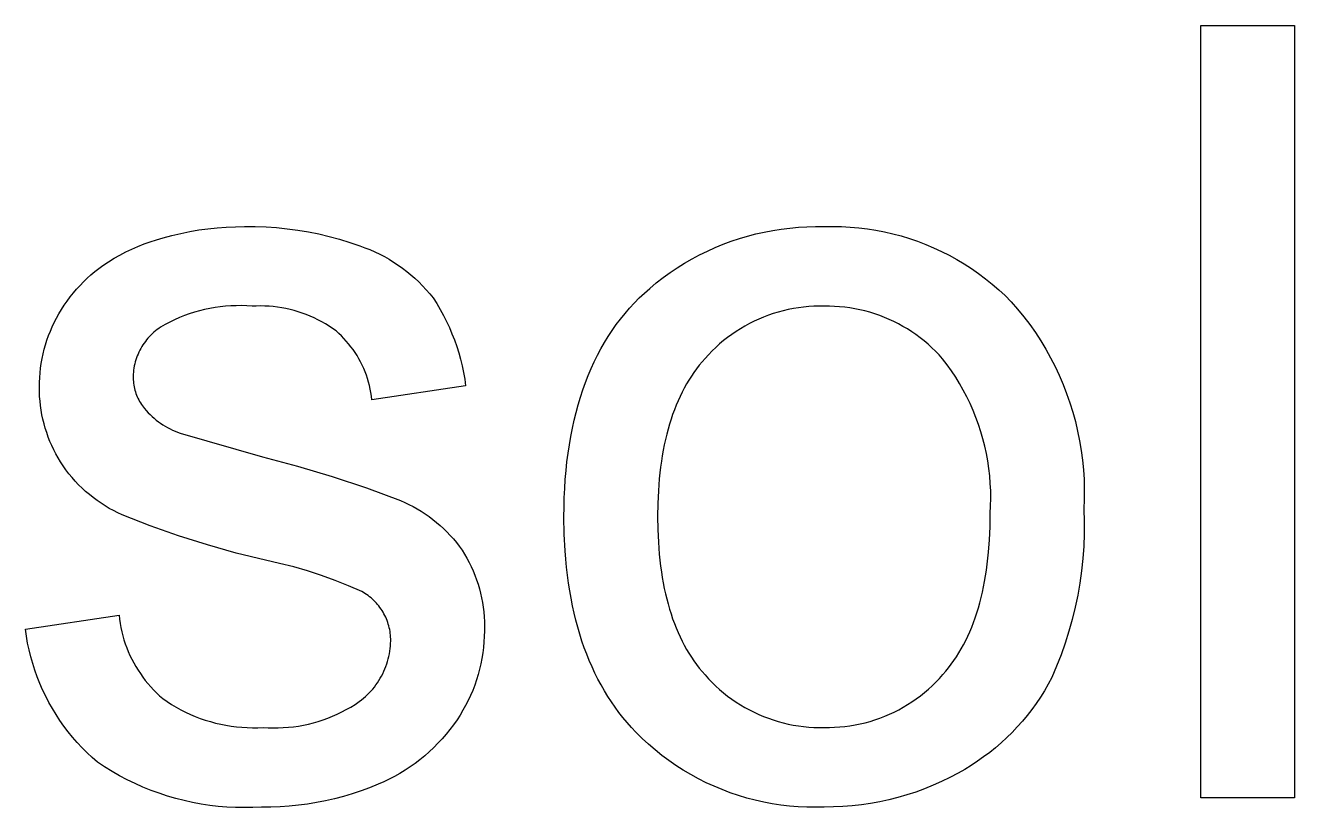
# Model space of a CAD drawing. Header units: millimetres. Extents: x 430 to 4403, y -1522 to 1254.
# Drawn here: x 3225.9 to 3273.29, y -1346.26 to -1317.03 of the extents above; entities that cross this region are included whole.
import ezdxf

# ---------------------------------------------------------------- set-up
doc = ezdxf.new("R2010")
doc.units = ezdxf.units.MM
doc.header["$MEASUREMENT"] = 0
doc.layers.add('Domyślny', color=7, linetype='Continuous', true_color=0x000000)

msp = doc.modelspace()

# ---------------------------------------------------------------- linework, layer by layer
at = {"layer": 'Domyślny'}
for p, q in [((3269.792, -1345.886), (3269.792, -1317.033)), ((3269.792, -1317.033), (3273.289, -1317.033)), ((3273.289, -1317.033), (3273.289, -1345.886)), ((3230.801, -1325.04), (3231.04, -1324.973)), ((3231.04, -1324.973), (3231.37, -1324.883)), ((3231.37, -1324.883), (3231.704, -1324.803)), ((3231.704, -1324.803), (3232.04, -1324.735)), ((3232.04, -1324.735), (3232.378, -1324.677)), ((3232.378, -1324.677), (3232.718, -1324.63)), ((3232.718, -1324.63), (3233.059, -1324.594)), ((3233.059, -1324.594), (3233.401, -1324.569)), ((3233.401, -1324.569), (3233.743, -1324.555)), ((3233.743, -1324.555), (3234.086, -1324.552)), ((3234.086, -1324.552), (3234.485, -1324.551)), ((3234.485, -1324.551), (3234.884, -1324.563)), ((3234.884, -1324.563), (3235.282, -1324.589)), ((3235.282, -1324.589), (3235.679, -1324.628)), ((3235.679, -1324.628), (3236.074, -1324.68)), ((3236.074, -1324.68), (3236.468, -1324.746)), ((3236.468, -1324.746), (3236.859, -1324.825)), ((3236.859, -1324.825), (3237.247, -1324.917)), ((3237.247, -1324.917), (3237.632, -1325.022)), ((3252.558, -1324.998), (3252.866, -1324.906)), ((3252.866, -1324.906), (3253.177, -1324.824)), ((3253.177, -1324.824), (3253.49, -1324.753)), ((3253.49, -1324.753), (3253.806, -1324.693)), ((3253.806, -1324.693), (3254.123, -1324.642)), ((3254.123, -1324.642), (3254.442, -1324.603)), ((3254.442, -1324.603), (3254.762, -1324.574)), ((3254.762, -1324.574), (3255.083, -1324.556)), ((3255.083, -1324.556), (3255.405, -1324.549)), ((3255.405, -1324.549), (3255.726, -1324.552)), ((3255.726, -1324.552), (3256.049, -1324.546)), ((3256.049, -1324.546), (3256.371, -1324.552)), ((3256.371, -1324.552), (3256.694, -1324.568)), ((3256.694, -1324.568), (3257.015, -1324.596)), ((3257.015, -1324.596), (3257.336, -1324.635)), ((3257.336, -1324.635), (3257.654, -1324.685)), ((3257.654, -1324.685), (3257.971, -1324.746)), ((3257.971, -1324.746), (3258.286, -1324.818)), ((3258.286, -1324.818), (3258.598, -1324.901)), ((3258.598, -1324.901), (3258.907, -1324.995)), ((3229.65, -1325.499), (3229.874, -1325.391)), ((3229.874, -1325.391), (3230.101, -1325.292)), ((3230.101, -1325.292), (3230.331, -1325.2)), ((3230.331, -1325.2), (3230.565, -1325.116)), ((3230.565, -1325.116), (3230.801, -1325.04)), ((3237.632, -1325.022), (3238.013, -1325.14)), ((3238.013, -1325.14), (3238.389, -1325.27)), ((3238.389, -1325.27), (3238.578, -1325.338)), ((3238.578, -1325.338), (3238.764, -1325.412)), ((3238.764, -1325.412), (3238.947, -1325.493)), ((3251.074, -1325.608), (3251.362, -1325.467)), ((3251.362, -1325.467), (3251.655, -1325.335)), ((3251.655, -1325.335), (3251.952, -1325.212)), ((3251.952, -1325.212), (3252.254, -1325.1)), ((3252.254, -1325.1), (3252.558, -1324.998)), ((3258.907, -1324.995), (3259.212, -1325.1)), ((3259.212, -1325.1), (3259.514, -1325.215)), ((3259.514, -1325.215), (3259.811, -1325.34)), ((3259.811, -1325.34), (3260.104, -1325.476)), ((3228.796, -1326.003), (3229.003, -1325.866)), ((3229.003, -1325.866), (3229.215, -1325.736)), ((3229.215, -1325.736), (3229.43, -1325.614)), ((3229.43, -1325.614), (3229.65, -1325.499)), ((3238.947, -1325.493), (3239.128, -1325.579)), ((3239.128, -1325.579), (3239.305, -1325.672)), ((3239.305, -1325.672), (3239.479, -1325.771)), ((3239.479, -1325.771), (3239.65, -1325.875)), ((3239.65, -1325.875), (3239.817, -1325.986)), ((3250.239, -1326.09), (3250.512, -1325.92)), ((3250.512, -1325.92), (3250.79, -1325.76)), ((3250.79, -1325.76), (3251.074, -1325.608)), ((3260.104, -1325.476), (3260.392, -1325.622)), ((3260.392, -1325.622), (3260.675, -1325.777)), ((3260.675, -1325.777), (3260.952, -1325.943)), ((3228.21, -1326.48), (3228.35, -1326.353)), ((3228.35, -1326.353), (3228.495, -1326.232)), ((3228.495, -1326.232), (3228.644, -1326.115)), ((3228.644, -1326.115), (3228.796, -1326.003)), ((3239.817, -1325.986), (3239.98, -1326.102)), ((3239.98, -1326.102), (3240.139, -1326.223)), ((3240.139, -1326.223), (3240.294, -1326.35)), ((3240.294, -1326.35), (3240.444, -1326.482)), ((3249.712, -1326.457), (3249.972, -1326.269)), ((3249.972, -1326.269), (3250.239, -1326.09)), ((3260.952, -1325.943), (3261.223, -1326.118)), ((3261.223, -1326.118), (3261.488, -1326.302)), ((3261.488, -1326.302), (3261.746, -1326.496)), ((3227.691, -1327.031), (3227.814, -1326.887)), ((3227.814, -1326.887), (3227.941, -1326.747)), ((3227.941, -1326.747), (3228.073, -1326.611)), ((3228.073, -1326.611), (3228.21, -1326.48)), ((3240.444, -1326.482), (3240.59, -1326.62)), ((3240.59, -1326.62), (3240.731, -1326.762)), ((3240.731, -1326.762), (3240.867, -1326.909)), ((3249.013, -1327.034), (3249.209, -1326.858)), ((3249.209, -1326.858), (3249.457, -1326.653)), ((3249.457, -1326.653), (3249.712, -1326.457)), ((3261.746, -1326.496), (3261.998, -1326.698)), ((3261.998, -1326.698), (3262.242, -1326.909)), ((3227.353, -1327.486), (3227.461, -1327.331)), ((3227.461, -1327.331), (3227.574, -1327.179)), ((3227.574, -1327.179), (3227.691, -1327.031)), ((3240.867, -1326.909), (3240.997, -1327.06)), ((3240.997, -1327.06), (3241.123, -1327.216)), ((3241.123, -1327.216), (3241.259, -1327.428)), ((3248.638, -1327.404), (3248.822, -1327.216)), ((3248.822, -1327.216), (3249.013, -1327.034)), ((3262.242, -1326.909), (3262.479, -1327.128)), ((3262.479, -1327.128), (3262.708, -1327.355)), ((3262.708, -1327.355), (3262.948, -1327.632)), ((3227.061, -1327.973), (3227.153, -1327.807)), ((3227.153, -1327.807), (3227.25, -1327.645)), ((3227.25, -1327.645), (3227.353, -1327.486)), ((3232.021, -1327.811), (3231.835, -1327.878)), ((3232.21, -1327.75), (3232.021, -1327.811)), ((3232.4, -1327.696), (3232.21, -1327.75)), ((3232.592, -1327.649), (3232.4, -1327.696)), ((3232.786, -1327.608), (3232.592, -1327.649)), ((3232.981, -1327.573), (3232.786, -1327.608)), ((3233.177, -1327.546), (3232.981, -1327.573)), ((3233.374, -1327.525), (3233.177, -1327.546)), ((3233.571, -1327.512), (3233.374, -1327.525)), ((3233.769, -1327.505), (3233.571, -1327.512)), ((3233.967, -1327.504), (3233.769, -1327.505)), ((3234.165, -1327.511), (3233.967, -1327.504)), ((3234.362, -1327.525), (3234.165, -1327.511)), ((3234.521, -1327.517), (3234.362, -1327.525)), ((3234.68, -1327.515), (3234.521, -1327.517)), ((3234.839, -1327.518), (3234.68, -1327.515)), ((3234.997, -1327.527), (3234.839, -1327.518)), ((3235.156, -1327.54), (3234.997, -1327.527)), ((3235.314, -1327.56), (3235.156, -1327.54)), ((3235.471, -1327.584), (3235.314, -1327.56)), ((3235.627, -1327.613), (3235.471, -1327.584)), ((3235.782, -1327.648), (3235.627, -1327.613)), ((3235.936, -1327.688), (3235.782, -1327.648)), ((3236.088, -1327.733), (3235.936, -1327.688)), ((3236.239, -1327.783), (3236.088, -1327.733)), ((3236.388, -1327.838), (3236.239, -1327.783)), ((3236.535, -1327.898), (3236.388, -1327.838)), ((3241.259, -1327.428), (3241.387, -1327.645)), ((3241.387, -1327.645), (3241.509, -1327.866)), ((3248.122, -1328.003), (3248.288, -1327.798)), ((3248.288, -1327.798), (3248.459, -1327.598)), ((3248.459, -1327.598), (3248.638, -1327.404)), ((3253.825, -1327.802), (3253.642, -1327.865)), ((3254.009, -1327.746), (3253.825, -1327.802)), ((3254.196, -1327.696), (3254.009, -1327.746)), ((3254.384, -1327.652), (3254.196, -1327.696)), ((3254.573, -1327.615), (3254.384, -1327.652)), ((3254.764, -1327.583), (3254.573, -1327.615)), ((3254.955, -1327.559), (3254.764, -1327.583)), ((3255.147, -1327.541), (3254.955, -1327.559)), ((3255.34, -1327.529), (3255.147, -1327.541)), ((3255.533, -1327.523), (3255.34, -1327.529)), ((3255.726, -1327.525), (3255.533, -1327.523)), ((3255.918, -1327.524), (3255.726, -1327.525)), ((3256.11, -1327.53), (3255.918, -1327.524)), ((3256.302, -1327.543), (3256.11, -1327.53)), ((3256.493, -1327.562), (3256.302, -1327.543)), ((3256.683, -1327.587), (3256.493, -1327.562)), ((3256.872, -1327.619), (3256.683, -1327.587)), ((3257.061, -1327.657), (3256.872, -1327.619)), ((3257.247, -1327.702), (3257.061, -1327.657)), ((3257.433, -1327.753), (3257.247, -1327.702)), ((3257.616, -1327.809), (3257.433, -1327.753)), ((3257.798, -1327.872), (3257.616, -1327.809)), ((3262.948, -1327.632), (3263.178, -1327.917)), ((3226.832, -1328.457), (3226.903, -1328.293)), ((3226.903, -1328.293), (3226.979, -1328.132)), ((3226.979, -1328.132), (3227.061, -1327.973)), ((3230.945, -1328.309), (3230.881, -1328.353)), ((3231.117, -1328.211), (3230.945, -1328.309)), ((3231.292, -1328.118), (3231.117, -1328.211)), ((3231.47, -1328.032), (3231.292, -1328.118)), ((3231.651, -1327.952), (3231.47, -1328.032)), ((3231.835, -1327.878), (3231.651, -1327.952)), ((3236.681, -1327.963), (3236.535, -1327.898)), ((3236.823, -1328.032), (3236.681, -1327.963)), ((3236.964, -1328.107), (3236.823, -1328.032)), ((3237.102, -1328.186), (3236.964, -1328.107)), ((3237.237, -1328.269), (3237.102, -1328.186)), ((3237.369, -1328.357), (3237.237, -1328.269)), ((3241.509, -1327.866), (3241.623, -1328.091)), ((3241.623, -1328.091), (3241.729, -1328.32)), ((3247.81, -1328.431), (3247.963, -1328.214)), ((3247.963, -1328.214), (3248.122, -1328.003)), ((3252.766, -1328.267), (3252.599, -1328.365)), ((3252.935, -1328.175), (3252.766, -1328.267)), ((3253.108, -1328.089), (3252.935, -1328.175)), ((3253.283, -1328.008), (3253.108, -1328.089)), ((3253.461, -1327.933), (3253.283, -1328.008)), ((3253.642, -1327.865), (3253.461, -1327.933)), ((3257.977, -1327.941), (3257.798, -1327.872)), ((3258.154, -1328.017), (3257.977, -1327.941)), ((3258.328, -1328.097), (3258.154, -1328.017)), ((3258.499, -1328.184), (3258.328, -1328.097)), ((3258.667, -1328.277), (3258.499, -1328.184)), ((3258.833, -1328.375), (3258.667, -1328.277)), ((3263.178, -1327.917), (3263.399, -1328.209)), ((3263.399, -1328.209), (3263.609, -1328.509)), ((3226.706, -1328.792), (3226.766, -1328.624)), ((3226.766, -1328.624), (3226.832, -1328.457)), ((3230.427, -1328.779), (3230.379, -1328.84)), ((3230.477, -1328.719), (3230.427, -1328.779)), ((3230.529, -1328.661), (3230.477, -1328.719)), ((3230.584, -1328.605), (3230.529, -1328.661)), ((3230.64, -1328.55), (3230.584, -1328.605)), ((3230.697, -1328.498), (3230.64, -1328.55)), ((3230.757, -1328.447), (3230.697, -1328.498)), ((3230.818, -1328.399), (3230.757, -1328.447)), ((3230.881, -1328.353), (3230.818, -1328.399)), ((3237.499, -1328.45), (3237.369, -1328.357)), ((3237.6, -1328.539), (3237.499, -1328.45)), ((3237.697, -1328.633), (3237.6, -1328.539)), ((3237.792, -1328.729), (3237.697, -1328.633)), ((3237.883, -1328.829), (3237.792, -1328.729)), ((3241.729, -1328.32), (3241.828, -1328.552)), ((3241.828, -1328.552), (3241.92, -1328.787)), ((3247.522, -1328.883), (3247.663, -1328.654)), ((3247.663, -1328.654), (3247.81, -1328.431)), ((3252.121, -1328.691), (3251.969, -1328.811)), ((3252.277, -1328.577), (3252.121, -1328.691)), ((3252.436, -1328.469), (3252.277, -1328.577)), ((3252.599, -1328.365), (3252.436, -1328.469)), ((3258.994, -1328.478), (3258.833, -1328.375)), ((3259.152, -1328.587), (3258.994, -1328.478)), ((3259.307, -1328.701), (3259.152, -1328.587)), ((3259.457, -1328.821), (3259.307, -1328.701)), ((3263.609, -1328.509), (3263.809, -1328.816)), ((3226.56, -1329.308), (3226.603, -1329.134)), ((3226.603, -1329.134), (3226.652, -1328.962)), ((3226.652, -1328.962), (3226.706, -1328.792)), ((3230.138, -1329.241), (3230.106, -1329.312)), ((3230.172, -1329.171), (3230.138, -1329.241)), ((3230.209, -1329.102), (3230.172, -1329.171)), ((3230.248, -1329.034), (3230.209, -1329.102)), ((3230.29, -1328.968), (3230.248, -1329.034)), ((3230.333, -1328.903), (3230.29, -1328.968)), ((3230.379, -1328.84), (3230.333, -1328.903)), ((3237.97, -1328.932), (3237.883, -1328.829)), ((3238.054, -1329.038), (3237.97, -1328.932)), ((3238.134, -1329.147), (3238.054, -1329.038)), ((3238.211, -1329.258), (3238.134, -1329.147)), ((3238.283, -1329.372), (3238.211, -1329.258)), ((3241.92, -1328.787), (3242.003, -1329.024)), ((3242.003, -1329.024), (3242.079, -1329.265)), ((3247.26, -1329.358), (3247.388, -1329.118)), ((3247.388, -1329.118), (3247.522, -1328.883)), ((3251.539, -1329.198), (3251.405, -1329.337)), ((3251.678, -1329.064), (3251.539, -1329.198)), ((3251.822, -1328.935), (3251.678, -1329.064)), ((3251.969, -1328.811), (3251.822, -1328.935)), ((3259.604, -1328.945), (3259.457, -1328.821)), ((3259.746, -1329.074), (3259.604, -1328.945)), ((3259.884, -1329.208), (3259.746, -1329.074)), ((3260.017, -1329.346), (3259.884, -1329.208)), ((3263.809, -1328.816), (3263.998, -1329.13)), ((3263.998, -1329.13), (3264.176, -1329.45)), ((3226.467, -1329.836), (3226.492, -1329.659)), ((3226.492, -1329.659), (3226.523, -1329.483)), ((3226.523, -1329.483), (3226.56, -1329.308)), ((3229.983, -1329.682), (3229.967, -1329.758)), ((3230.003, -1329.606), (3229.983, -1329.682)), ((3230.025, -1329.531), (3230.003, -1329.606)), ((3230.049, -1329.457), (3230.025, -1329.531)), ((3230.076, -1329.384), (3230.049, -1329.457)), ((3230.106, -1329.312), (3230.076, -1329.384)), ((3238.352, -1329.488), (3238.283, -1329.372)), ((3238.416, -1329.607), (3238.352, -1329.488)), ((3238.477, -1329.728), (3238.416, -1329.607)), ((3238.533, -1329.851), (3238.477, -1329.728)), ((3242.079, -1329.265), (3242.147, -1329.508)), ((3242.147, -1329.508), (3242.207, -1329.753)), ((3247.022, -1329.857), (3247.138, -1329.605)), ((3247.138, -1329.605), (3247.26, -1329.358)), ((3251.061, -1329.732), (3250.959, -1329.864)), ((3251.166, -1329.604), (3251.061, -1329.732)), ((3251.275, -1329.48), (3251.166, -1329.604)), ((3251.405, -1329.337), (3251.275, -1329.48)), ((3260.145, -1329.489), (3260.017, -1329.346)), ((3260.316, -1329.713), (3260.145, -1329.489)), ((3260.479, -1329.942), (3260.316, -1329.713)), ((3264.176, -1329.45), (3264.343, -1329.776)), ((3226.426, -1330.371), (3226.434, -1330.192)), ((3226.434, -1330.192), (3226.447, -1330.014)), ((3226.447, -1330.014), (3226.467, -1329.836)), ((3229.926, -1330.067), (3229.922, -1330.145)), ((3229.922, -1330.145), (3229.923, -1330.21)), ((3229.932, -1329.989), (3229.926, -1330.067)), ((3229.941, -1329.912), (3229.932, -1329.989)), ((3229.952, -1329.835), (3229.941, -1329.912)), ((3229.967, -1329.758), (3229.952, -1329.835)), ((3238.585, -1329.975), (3238.533, -1329.851)), ((3238.632, -1330.102), (3238.585, -1329.975)), ((3238.676, -1330.23), (3238.632, -1330.102)), ((3242.207, -1329.753), (3242.258, -1329.999)), ((3242.258, -1329.999), (3242.302, -1330.248)), ((3246.81, -1330.379), (3246.913, -1330.115)), ((3246.913, -1330.115), (3247.022, -1329.857)), ((3250.766, -1330.139), (3250.674, -1330.283)), ((3250.861, -1329.999), (3250.766, -1330.139)), ((3250.959, -1329.864), (3250.861, -1329.999)), ((3260.634, -1330.176), (3260.479, -1329.942)), ((3260.781, -1330.416), (3260.634, -1330.176)), ((3264.343, -1329.776), (3264.499, -1330.107)), ((3264.499, -1330.107), (3264.644, -1330.444)), ((3226.425, -1330.549), (3226.426, -1330.371)), ((3226.426, -1330.722), (3226.425, -1330.549)), ((3229.923, -1330.21), (3229.926, -1330.275)), ((3229.926, -1330.275), (3229.931, -1330.34)), ((3229.931, -1330.34), (3229.938, -1330.405)), ((3229.938, -1330.405), (3229.948, -1330.469)), ((3229.948, -1330.469), (3229.96, -1330.533)), ((3229.96, -1330.533), (3229.974, -1330.597)), ((3229.974, -1330.597), (3229.99, -1330.66)), ((3229.99, -1330.66), (3230.009, -1330.722)), ((3238.714, -1330.359), (3238.676, -1330.23)), ((3238.749, -1330.49), (3238.714, -1330.359)), ((3238.778, -1330.622), (3238.749, -1330.49)), ((3238.804, -1330.754), (3238.778, -1330.622)), ((3242.338, -1330.497), (3238.84, -1331.022)), ((3242.302, -1330.248), (3242.338, -1330.497)), ((3246.622, -1330.924), (3246.713, -1330.648)), ((3246.713, -1330.648), (3246.81, -1330.379)), ((3250.502, -1330.582), (3250.42, -1330.737)), ((3250.586, -1330.43), (3250.502, -1330.582)), ((3250.674, -1330.283), (3250.586, -1330.43)), ((3260.92, -1330.66), (3260.781, -1330.416)), ((3261.051, -1330.909), (3260.92, -1330.66)), ((3264.644, -1330.444), (3264.776, -1330.785)), ((3226.433, -1330.895), (3226.426, -1330.722)), ((3226.446, -1331.067), (3226.433, -1330.895)), ((3226.465, -1331.239), (3226.446, -1331.067)), ((3230.009, -1330.722), (3230.029, -1330.784)), ((3230.029, -1330.784), (3230.052, -1330.845)), ((3230.052, -1330.845), (3230.077, -1330.905)), ((3230.077, -1330.905), (3230.103, -1330.965)), ((3230.103, -1330.965), (3230.132, -1331.023)), ((3230.132, -1331.023), (3230.163, -1331.081)), ((3230.163, -1331.081), (3230.196, -1331.137)), ((3230.196, -1331.137), (3230.23, -1331.192)), ((3238.824, -1330.888), (3238.804, -1330.754)), ((3238.84, -1331.022), (3238.824, -1330.888)), ((3246.538, -1331.205), (3246.622, -1330.924)), ((3250.268, -1331.059), (3250.198, -1331.226)), ((3250.343, -1330.896), (3250.268, -1331.059)), ((3250.42, -1330.737), (3250.343, -1330.896)), ((3261.173, -1331.162), (3261.051, -1330.909)), ((3264.776, -1330.785), (3264.897, -1331.131)), ((3264.897, -1331.131), (3265.006, -1331.48)), ((3226.489, -1331.411), (3226.465, -1331.239)), ((3226.519, -1331.581), (3226.489, -1331.411)), ((3226.554, -1331.75), (3226.519, -1331.581)), ((3230.23, -1331.192), (3230.267, -1331.246)), ((3230.267, -1331.246), (3230.305, -1331.299)), ((3230.305, -1331.299), (3230.346, -1331.35)), ((3230.346, -1331.35), (3230.413, -1331.427)), ((3230.413, -1331.427), (3230.483, -1331.502)), ((3230.483, -1331.502), (3230.555, -1331.574)), ((3230.555, -1331.574), (3230.63, -1331.644)), ((3246.388, -1331.785), (3246.46, -1331.492)), ((3246.46, -1331.492), (3246.538, -1331.205)), ((3250.067, -1331.572), (3250.006, -1331.75)), ((3250.13, -1331.397), (3250.067, -1331.572)), ((3250.198, -1331.226), (3250.13, -1331.397)), ((3261.287, -1331.42), (3261.173, -1331.162)), ((3261.392, -1331.68), (3261.287, -1331.42)), ((3265.006, -1331.48), (3265.104, -1331.833)), ((3226.596, -1331.918), (3226.554, -1331.75)), ((3226.643, -1332.085), (3226.596, -1331.918)), ((3226.695, -1332.249), (3226.643, -1332.085)), ((3230.63, -1331.644), (3230.707, -1331.712)), ((3230.707, -1331.712), (3230.786, -1331.777)), ((3230.786, -1331.777), (3230.867, -1331.839)), ((3230.867, -1331.839), (3230.951, -1331.898)), ((3230.951, -1331.898), (3231.036, -1331.955)), ((3231.036, -1331.955), (3231.123, -1332.009)), ((3231.123, -1332.009), (3231.212, -1332.059)), ((3231.212, -1332.059), (3231.303, -1332.107)), ((3246.263, -1332.389), (3246.322, -1332.084)), ((3246.322, -1332.084), (3246.388, -1331.785)), ((3249.949, -1331.933), (3249.896, -1332.119)), ((3250.006, -1331.75), (3249.949, -1331.933)), ((3261.488, -1331.945), (3261.392, -1331.68)), ((3261.575, -1332.212), (3261.488, -1331.945)), ((3265.104, -1331.833), (3265.188, -1332.19)), ((3226.753, -1332.412), (3226.695, -1332.249)), ((3226.816, -1332.573), (3226.753, -1332.412)), ((3226.884, -1332.732), (3226.816, -1332.573)), ((3231.303, -1332.107), (3231.395, -1332.152)), ((3231.395, -1332.152), (3231.488, -1332.194)), ((3231.488, -1332.194), (3231.583, -1332.232)), ((3231.583, -1332.232), (3231.679, -1332.268)), ((3231.679, -1332.268), (3234.75, -1333.148)), ((3246.21, -1332.699), (3246.263, -1332.389)), ((3249.799, -1332.504), (3249.756, -1332.702)), ((3249.846, -1332.31), (3249.799, -1332.504)), ((3249.896, -1332.119), (3249.846, -1332.31)), ((3261.654, -1332.482), (3261.575, -1332.212)), ((3261.723, -1332.755), (3261.654, -1332.482)), ((3265.188, -1332.19), (3265.261, -1332.549)), ((3265.261, -1332.549), (3265.321, -1332.91)), ((3226.958, -1332.888), (3226.884, -1332.732)), ((3227.037, -1333.042), (3226.958, -1332.888)), ((3227.121, -1333.193), (3227.037, -1333.042)), ((3246.122, -1333.338), (3246.163, -1333.016)), ((3246.163, -1333.016), (3246.21, -1332.699)), ((3249.716, -1332.904), (3249.68, -1333.11)), ((3249.756, -1332.702), (3249.716, -1332.904)), ((3261.782, -1333.03), (3261.723, -1332.755)), ((3261.833, -1333.306), (3261.782, -1333.03)), ((3265.321, -1332.91), (3265.369, -1333.273)), ((3227.21, -1333.342), (3227.121, -1333.193)), ((3227.311, -1333.493), (3227.21, -1333.342)), ((3227.416, -1333.641), (3227.311, -1333.493)), ((3234.75, -1333.148), (3236.057, -1333.496)), ((3236.057, -1333.496), (3237.352, -1333.885)), ((3246.088, -1333.666), (3246.122, -1333.338)), ((3249.647, -1333.32), (3249.618, -1333.533)), ((3249.68, -1333.11), (3249.647, -1333.32)), ((3261.874, -1333.584), (3261.833, -1333.306)), ((3265.369, -1333.273), (3265.404, -1333.637)), ((3227.527, -1333.785), (3227.416, -1333.641)), ((3227.642, -1333.925), (3227.527, -1333.785)), ((3227.762, -1334.061), (3227.642, -1333.925)), ((3237.352, -1333.885), (3238.634, -1334.315)), ((3246.06, -1334), (3246.088, -1333.666)), ((3249.569, -1333.972), (3249.535, -1334.427)), ((3249.592, -1333.751), (3249.569, -1333.972)), ((3249.618, -1333.533), (3249.592, -1333.751)), ((3261.906, -1333.864), (3261.874, -1333.584)), ((3261.928, -1334.144), (3261.906, -1333.864)), ((3265.404, -1333.637), (3265.427, -1334.003)), ((3227.887, -1334.192), (3227.762, -1334.061)), ((3228.016, -1334.32), (3227.887, -1334.192)), ((3228.15, -1334.442), (3228.016, -1334.32)), ((3228.288, -1334.561), (3228.15, -1334.442)), ((3238.634, -1334.315), (3239.902, -1334.784)), ((3246.022, -1334.685), (3246.038, -1334.339)), ((3246.038, -1334.339), (3246.06, -1334)), ((3249.535, -1334.427), (3249.514, -1334.897)), ((3261.941, -1334.425), (3261.928, -1334.144)), ((3261.944, -1334.706), (3261.941, -1334.425)), ((3265.427, -1334.003), (3265.437, -1334.369)), ((3265.437, -1334.369), (3265.435, -1334.735)), ((3228.43, -1334.674), (3228.288, -1334.561)), ((3228.575, -1334.782), (3228.43, -1334.674)), ((3228.724, -1334.885), (3228.575, -1334.782)), ((3228.877, -1334.983), (3228.724, -1334.885)), ((3239.902, -1334.784), (3240.063, -1334.854)), ((3240.063, -1334.854), (3240.222, -1334.93)), ((3240.222, -1334.93), (3240.379, -1335.011)), ((3246.013, -1335.036), (3246.022, -1334.685)), ((3249.514, -1334.897), (3249.507, -1335.383)), ((3261.938, -1334.987), (3261.944, -1334.706)), ((3265.435, -1334.735), (3265.42, -1335.101)), ((3229.033, -1335.076), (3228.877, -1334.983)), ((3229.192, -1335.163), (3229.033, -1335.076)), ((3229.354, -1335.245), (3229.192, -1335.163)), ((3229.519, -1335.321), (3229.354, -1335.245)), ((3230.565, -1335.73), (3229.519, -1335.321)), ((3240.379, -1335.011), (3240.532, -1335.097)), ((3240.532, -1335.097), (3240.683, -1335.188)), ((3240.683, -1335.188), (3240.831, -1335.284)), ((3240.831, -1335.284), (3240.975, -1335.385)), ((3240.975, -1335.385), (3241.116, -1335.49)), ((3246.01, -1335.394), (3246.013, -1335.036)), ((3246.02, -1336.041), (3246.01, -1335.394)), ((3249.507, -1335.383), (3249.514, -1335.869)), ((3261.916, -1335.766), (3261.923, -1335.268)), ((3261.923, -1335.268), (3261.938, -1334.987)), ((3265.42, -1335.101), (3265.434, -1335.563)), ((3231.623, -1336.104), (3230.565, -1335.73)), ((3241.116, -1335.49), (3241.253, -1335.601)), ((3241.253, -1335.601), (3241.386, -1335.716)), ((3241.386, -1335.716), (3241.516, -1335.835)), ((3241.516, -1335.835), (3241.641, -1335.959)), ((3249.514, -1335.869), (3249.535, -1336.339)), ((3261.895, -1336.247), (3261.916, -1335.766)), ((3265.434, -1335.563), (3265.433, -1336.026)), ((3232.694, -1336.444), (3231.623, -1336.104)), ((3241.641, -1335.959), (3241.762, -1336.086)), ((3241.762, -1336.086), (3241.879, -1336.218)), ((3241.879, -1336.218), (3241.992, -1336.354)), ((3241.992, -1336.354), (3242.099, -1336.493)), ((3246.052, -1336.669), (3246.02, -1336.041)), ((3249.535, -1336.339), (3249.569, -1336.794)), ((3261.861, -1336.713), (3261.895, -1336.247)), ((3265.433, -1336.026), (3265.416, -1336.488)), ((3233.775, -1336.748), (3232.694, -1336.444)), ((3234.865, -1337.017), (3233.775, -1336.748)), ((3242.099, -1336.493), (3242.202, -1336.635)), ((3242.202, -1336.635), (3242.296, -1336.785)), ((3242.296, -1336.785), (3242.384, -1336.938)), ((3246.075, -1336.976), (3246.052, -1336.669)), ((3249.569, -1336.794), (3249.618, -1337.234)), ((3261.812, -1337.162), (3261.861, -1336.713)), ((3265.416, -1336.488), (3265.383, -1336.949)), ((3235.393, -1337.132), (3234.865, -1337.017)), ((3235.918, -1337.264), (3235.393, -1337.132)), ((3236.438, -1337.415), (3235.918, -1337.264)), ((3242.384, -1336.938), (3242.468, -1337.094)), ((3242.468, -1337.094), (3242.546, -1337.253)), ((3242.546, -1337.253), (3242.618, -1337.414)), ((3246.104, -1337.277), (3246.075, -1336.976)), ((3246.138, -1337.575), (3246.104, -1337.277)), ((3249.618, -1337.234), (3249.647, -1337.448)), ((3261.783, -1337.38), (3261.812, -1337.162)), ((3265.383, -1336.949), (3265.335, -1337.408)), ((3236.952, -1337.582), (3236.438, -1337.415)), ((3237.461, -1337.767), (3236.952, -1337.582)), ((3237.963, -1337.968), (3237.461, -1337.767)), ((3242.618, -1337.414), (3242.685, -1337.577)), ((3242.685, -1337.577), (3242.746, -1337.743)), ((3242.746, -1337.743), (3242.802, -1337.911)), ((3246.177, -1337.867), (3246.138, -1337.575)), ((3249.647, -1337.448), (3249.68, -1337.658)), ((3249.68, -1337.658), (3249.716, -1337.864)), ((3261.714, -1337.805), (3261.75, -1337.595)), ((3261.75, -1337.595), (3261.783, -1337.38)), ((3265.335, -1337.408), (3265.272, -1337.866)), ((3238.458, -1338.186), (3237.963, -1337.968)), ((3238.519, -1338.22), (3238.458, -1338.186)), ((3238.579, -1338.257), (3238.519, -1338.22)), ((3238.637, -1338.295), (3238.579, -1338.257)), ((3242.802, -1337.911), (3242.852, -1338.08)), ((3242.852, -1338.08), (3242.896, -1338.251)), ((3242.896, -1338.251), (3242.935, -1338.424)), ((3246.222, -1338.155), (3246.177, -1337.867)), ((3246.272, -1338.437), (3246.222, -1338.155)), ((3249.716, -1337.864), (3249.756, -1338.067)), ((3249.756, -1338.067), (3249.799, -1338.265)), ((3261.584, -1338.412), (3261.631, -1338.214)), ((3261.631, -1338.214), (3261.674, -1338.011)), ((3261.674, -1338.011), (3261.714, -1337.805)), ((3265.272, -1337.866), (3265.193, -1338.322)), ((3238.694, -1338.336), (3238.637, -1338.295)), ((3238.75, -1338.378), (3238.694, -1338.336)), ((3238.805, -1338.422), (3238.75, -1338.378)), ((3238.857, -1338.468), (3238.805, -1338.422)), ((3238.909, -1338.516), (3238.857, -1338.468)), ((3238.958, -1338.566), (3238.909, -1338.516)), ((3239.006, -1338.617), (3238.958, -1338.566)), ((3239.052, -1338.67), (3239.006, -1338.617)), ((3239.096, -1338.724), (3239.052, -1338.67)), ((3239.139, -1338.78), (3239.096, -1338.724)), ((3242.935, -1338.424), (3242.967, -1338.597)), ((3242.967, -1338.597), (3242.994, -1338.772)), ((3246.327, -1338.715), (3246.272, -1338.437)), ((3246.387, -1338.988), (3246.327, -1338.715)), ((3249.799, -1338.265), (3249.846, -1338.46)), ((3249.846, -1338.46), (3249.896, -1338.65)), ((3249.896, -1338.65), (3249.949, -1338.837)), ((3261.481, -1338.796), (3261.534, -1338.606)), ((3261.534, -1338.606), (3261.584, -1338.412)), ((3265.193, -1338.322), (3265.099, -1338.774)), ((3225.9, -1339.59), (3229.397, -1339.066)), ((3229.397, -1339.066), (3229.415, -1339.222)), ((3239.179, -1338.837), (3239.139, -1338.78)), ((3239.218, -1338.895), (3239.179, -1338.837)), ((3239.255, -1338.955), (3239.218, -1338.895)), ((3239.289, -1339.016), (3239.255, -1338.955)), ((3239.321, -1339.078), (3239.289, -1339.016)), ((3239.352, -1339.141), (3239.321, -1339.078)), ((3239.38, -1339.205), (3239.352, -1339.141)), ((3239.406, -1339.27), (3239.38, -1339.205)), ((3242.994, -1338.772), (3243.014, -1338.947)), ((3243.014, -1338.947), (3243.029, -1339.124)), ((3243.029, -1339.124), (3243.038, -1339.3)), ((3246.452, -1339.257), (3246.387, -1338.988)), ((3249.949, -1338.837), (3250.006, -1339.02)), ((3250.006, -1339.02), (3250.067, -1339.199)), ((3250.067, -1339.199), (3250.13, -1339.374)), ((3261.3, -1339.343), (3261.363, -1339.165)), ((3261.363, -1339.165), (3261.424, -1338.982)), ((3261.424, -1338.982), (3261.481, -1338.796)), ((3265.099, -1338.774), (3264.989, -1339.224)), ((3225.937, -1339.851), (3225.9, -1339.59)), ((3229.415, -1339.222), (3229.438, -1339.377)), ((3229.438, -1339.377), (3229.467, -1339.531)), ((3229.467, -1339.531), (3229.5, -1339.684)), ((3229.5, -1339.684), (3229.538, -1339.836)), ((3239.429, -1339.336), (3239.406, -1339.27)), ((3239.451, -1339.403), (3239.429, -1339.336)), ((3239.47, -1339.47), (3239.451, -1339.403)), ((3239.487, -1339.538), (3239.47, -1339.47)), ((3239.502, -1339.607), (3239.487, -1339.538)), ((3239.514, -1339.676), (3239.502, -1339.607)), ((3239.524, -1339.745), (3239.514, -1339.676)), ((3243.037, -1339.653), (3243.033, -1339.861)), ((3243.04, -1339.477), (3243.037, -1339.653)), ((3243.038, -1339.3), (3243.04, -1339.477)), ((3246.523, -1339.52), (3246.452, -1339.257)), ((3246.599, -1339.779), (3246.523, -1339.52)), ((3250.13, -1339.374), (3250.198, -1339.545)), ((3250.198, -1339.545), (3250.268, -1339.713)), ((3261.161, -1339.686), (3261.232, -1339.517)), ((3261.232, -1339.517), (3261.3, -1339.343)), ((3264.865, -1339.669), (3264.726, -1340.11)), ((3264.989, -1339.224), (3264.865, -1339.669)), ((3225.983, -1340.109), (3225.937, -1339.851)), ((3226.038, -1340.366), (3225.983, -1340.109)), ((3229.538, -1339.836), (3229.582, -1339.986)), ((3229.582, -1339.986), (3229.63, -1340.135)), ((3229.63, -1340.135), (3229.684, -1340.283)), ((3239.531, -1339.815), (3239.524, -1339.745)), ((3239.53, -1340.221), (3239.537, -1340.123)), ((3239.537, -1339.885), (3239.531, -1339.815)), ((3239.539, -1339.955), (3239.537, -1339.885)), ((3239.537, -1340.123), (3239.54, -1340.025)), ((3239.54, -1340.025), (3239.539, -1339.955)), ((3243.022, -1340.068), (3243.003, -1340.274)), ((3243.033, -1339.861), (3243.022, -1340.068)), ((3246.68, -1340.033), (3246.599, -1339.779)), ((3246.767, -1340.282), (3246.68, -1340.033)), ((3250.268, -1339.713), (3250.343, -1339.876)), ((3250.343, -1339.876), (3250.42, -1340.036)), ((3250.42, -1340.036), (3250.502, -1340.192)), ((3260.928, -1340.172), (3261.009, -1340.014)), ((3261.009, -1340.014), (3261.087, -1339.852)), ((3261.087, -1339.852), (3261.161, -1339.686)), ((3264.726, -1340.11), (3264.572, -1340.546)), ((3226.101, -1340.621), (3226.038, -1340.366)), ((3226.173, -1340.874), (3226.101, -1340.621)), ((3229.684, -1340.283), (3229.742, -1340.428)), ((3229.742, -1340.428), (3229.806, -1340.571)), ((3229.806, -1340.571), (3229.874, -1340.713)), ((3239.447, -1340.703), (3239.47, -1340.608)), ((3239.47, -1340.608), (3239.49, -1340.512)), ((3239.49, -1340.512), (3239.507, -1340.415)), ((3239.507, -1340.415), (3239.52, -1340.318)), ((3239.52, -1340.318), (3239.53, -1340.221)), ((3242.978, -1340.48), (3242.945, -1340.684)), ((3243.003, -1340.274), (3242.978, -1340.48)), ((3246.858, -1340.526), (3246.767, -1340.282)), ((3246.955, -1340.766), (3246.858, -1340.526)), ((3250.502, -1340.192), (3250.586, -1340.344)), ((3250.586, -1340.344), (3250.674, -1340.492)), ((3250.674, -1340.492), (3250.766, -1340.636)), ((3260.569, -1340.763), (3260.664, -1340.621)), ((3260.664, -1340.621), (3260.756, -1340.475)), ((3260.756, -1340.475), (3260.844, -1340.326)), ((3260.844, -1340.326), (3260.928, -1340.172)), ((3264.572, -1340.546), (3264.403, -1340.976)), ((3226.254, -1341.124), (3226.173, -1340.874)), ((3229.874, -1340.713), (3229.946, -1340.851)), ((3229.946, -1340.851), (3230.024, -1340.988)), ((3230.024, -1340.988), (3230.105, -1341.121)), ((3239.284, -1341.165), (3239.323, -1341.075)), ((3239.323, -1341.075), (3239.359, -1340.984)), ((3239.359, -1340.984), (3239.391, -1340.891)), ((3239.391, -1340.891), (3239.421, -1340.798)), ((3239.421, -1340.798), (3239.447, -1340.703)), ((3242.858, -1341.09), (3242.804, -1341.29)), ((3242.905, -1340.888), (3242.858, -1341.09)), ((3242.945, -1340.684), (3242.905, -1340.888)), ((3247.057, -1341), (3246.955, -1340.766)), ((3247.165, -1341.23), (3247.057, -1341)), ((3250.766, -1340.636), (3250.861, -1340.776)), ((3250.861, -1340.776), (3250.959, -1340.912)), ((3250.959, -1340.912), (3251.061, -1341.045)), ((3251.061, -1341.045), (3251.166, -1341.173)), ((3260.264, -1341.163), (3260.369, -1341.034)), ((3260.369, -1341.034), (3260.471, -1340.9)), ((3260.471, -1340.9), (3260.569, -1340.763)), ((3264.403, -1340.976), (3264.221, -1341.401)), ((3226.342, -1341.372), (3226.254, -1341.124)), ((3226.44, -1341.616), (3226.342, -1341.372)), ((3230.105, -1341.121), (3230.192, -1341.252)), ((3230.192, -1341.252), (3230.282, -1341.38)), ((3230.282, -1341.38), (3230.377, -1341.505)), ((3230.377, -1341.505), (3230.476, -1341.626)), ((3239.045, -1341.592), (3239.098, -1341.51)), ((3239.098, -1341.51), (3239.149, -1341.426)), ((3239.149, -1341.426), (3239.197, -1341.341)), ((3239.197, -1341.341), (3239.242, -1341.254)), ((3239.242, -1341.254), (3239.284, -1341.165)), ((3242.743, -1341.488), (3242.675, -1341.684)), ((3242.804, -1341.29), (3242.743, -1341.488)), ((3247.277, -1341.455), (3247.165, -1341.23)), ((3247.395, -1341.675), (3247.277, -1341.455)), ((3251.166, -1341.173), (3251.275, -1341.298)), ((3251.275, -1341.298), (3251.404, -1341.442)), ((3251.404, -1341.442), (3251.539, -1341.581)), ((3251.539, -1341.581), (3251.677, -1341.715)), ((3259.756, -1341.706), (3259.894, -1341.572)), ((3259.894, -1341.572), (3260.027, -1341.432)), ((3260.027, -1341.432), (3260.155, -1341.289)), ((3260.155, -1341.289), (3260.264, -1341.163)), ((3264.221, -1341.401), (3264.087, -1341.648)), ((3226.545, -1341.857), (3226.44, -1341.616)), ((3226.658, -1342.094), (3226.545, -1341.857)), ((3230.476, -1341.626), (3230.579, -1341.745)), ((3230.579, -1341.745), (3230.686, -1341.859)), ((3230.686, -1341.859), (3230.797, -1341.97)), ((3230.797, -1341.97), (3230.911, -1342.077)), ((3238.595, -1342.109), (3238.667, -1342.042)), ((3238.667, -1342.042), (3238.736, -1341.973)), ((3238.736, -1341.973), (3238.803, -1341.901)), ((3238.803, -1341.901), (3238.867, -1341.827)), ((3238.867, -1341.827), (3238.929, -1341.751)), ((3238.929, -1341.751), (3238.988, -1341.673)), ((3238.988, -1341.673), (3239.045, -1341.592)), ((3242.601, -1341.877), (3242.519, -1342.068)), ((3242.675, -1341.684), (3242.601, -1341.877)), ((3247.518, -1341.891), (3247.395, -1341.675)), ((3247.647, -1342.102), (3247.518, -1341.891)), ((3251.677, -1341.715), (3251.821, -1341.845)), ((3251.821, -1341.845), (3251.968, -1341.97)), ((3251.968, -1341.97), (3252.12, -1342.089)), ((3259.317, -1342.081), (3259.467, -1341.961)), ((3259.467, -1341.961), (3259.614, -1341.836)), ((3259.614, -1341.836), (3259.756, -1341.706)), ((3263.946, -1341.892), (3263.797, -1342.13)), ((3264.087, -1341.648), (3263.946, -1341.892)), ((3226.779, -1342.327), (3226.658, -1342.094)), ((3226.908, -1342.556), (3226.779, -1342.327)), ((3230.911, -1342.077), (3231.029, -1342.181)), ((3231.029, -1342.181), (3231.192, -1342.294)), ((3231.192, -1342.294), (3231.359, -1342.401)), ((3231.359, -1342.401), (3231.53, -1342.503)), ((3231.53, -1342.503), (3231.703, -1342.599)), ((3237.883, -1342.594), (3238.048, -1342.5)), ((3238.048, -1342.5), (3238.209, -1342.4)), ((3238.209, -1342.4), (3238.368, -1342.295)), ((3238.368, -1342.295), (3238.446, -1342.236)), ((3238.446, -1342.236), (3238.522, -1342.174)), ((3238.522, -1342.174), (3238.595, -1342.109)), ((3242.337, -1342.44), (3242.237, -1342.622)), ((3242.432, -1342.256), (3242.337, -1342.44)), ((3242.519, -1342.068), (3242.432, -1342.256)), ((3247.78, -1342.307), (3247.647, -1342.102)), ((3247.919, -1342.508), (3247.78, -1342.307)), ((3248.063, -1342.705), (3247.919, -1342.508)), ((3252.12, -1342.089), (3252.275, -1342.204)), ((3252.275, -1342.204), (3252.435, -1342.313)), ((3252.435, -1342.313), (3252.598, -1342.417)), ((3252.598, -1342.417), (3252.764, -1342.515)), ((3252.764, -1342.515), (3252.934, -1342.608)), ((3258.507, -1342.602), (3258.676, -1342.509)), ((3258.676, -1342.509), (3258.841, -1342.41)), ((3258.841, -1342.41), (3259.003, -1342.306)), ((3259.003, -1342.306), (3259.162, -1342.196)), ((3259.162, -1342.196), (3259.317, -1342.081)), ((3263.639, -1342.364), (3263.475, -1342.592)), ((3263.797, -1342.13), (3263.639, -1342.364)), ((3227.045, -1342.78), (3226.908, -1342.556)), ((3227.189, -1343), (3227.045, -1342.78)), ((3227.34, -1343.215), (3227.189, -1343)), ((3231.703, -1342.599), (3231.881, -1342.689)), ((3231.881, -1342.689), (3232.061, -1342.773)), ((3232.061, -1342.773), (3232.244, -1342.85)), ((3232.244, -1342.85), (3232.429, -1342.922)), ((3232.429, -1342.922), (3232.617, -1342.987)), ((3232.617, -1342.987), (3232.807, -1343.045)), ((3236.835, -1343.036), (3237.016, -1342.977)), ((3237.016, -1342.977), (3237.194, -1342.912)), ((3237.194, -1342.912), (3237.37, -1342.842)), ((3237.37, -1342.842), (3237.544, -1342.765)), ((3237.544, -1342.765), (3237.715, -1342.682)), ((3237.715, -1342.682), (3237.883, -1342.594)), ((3242.017, -1342.973), (3241.887, -1343.159)), ((3242.13, -1342.799), (3242.017, -1342.973)), ((3242.237, -1342.622), (3242.13, -1342.799)), ((3248.212, -1342.896), (3248.063, -1342.705)), ((3248.367, -1343.083), (3248.212, -1342.896)), ((3252.934, -1342.608), (3253.106, -1342.695)), ((3253.106, -1342.695), (3253.282, -1342.776)), ((3253.282, -1342.776), (3253.46, -1342.851)), ((3253.46, -1342.851), (3253.64, -1342.92)), ((3253.64, -1342.92), (3253.823, -1342.983)), ((3253.823, -1342.983), (3254.008, -1343.04)), ((3257.438, -1343.036), (3257.622, -1342.979)), ((3257.622, -1342.979), (3257.804, -1342.915)), ((3257.804, -1342.915), (3257.984, -1342.846)), ((3257.984, -1342.846), (3258.161, -1342.77)), ((3258.161, -1342.77), (3258.336, -1342.689)), ((3258.336, -1342.689), (3258.507, -1342.602)), ((3263.302, -1342.814), (3263.123, -1343.031)), ((3263.475, -1342.592), (3263.302, -1342.814)), ((3227.499, -1343.424), (3227.34, -1343.215)), ((3227.665, -1343.629), (3227.499, -1343.424)), ((3232.807, -1343.045), (3232.999, -1343.097)), ((3232.999, -1343.097), (3233.192, -1343.142)), ((3233.192, -1343.142), (3233.387, -1343.181)), ((3233.387, -1343.181), (3233.583, -1343.213)), ((3233.583, -1343.213), (3233.78, -1343.238)), ((3233.78, -1343.238), (3233.978, -1343.257)), ((3233.978, -1343.257), (3234.176, -1343.268)), ((3234.176, -1343.268), (3234.375, -1343.273)), ((3234.375, -1343.273), (3234.573, -1343.271)), ((3234.573, -1343.271), (3234.772, -1343.263)), ((3234.772, -1343.263), (3234.961, -1343.274)), ((3234.961, -1343.274), (3235.151, -1343.279)), ((3235.151, -1343.279), (3235.341, -1343.278)), ((3235.341, -1343.278), (3235.531, -1343.27)), ((3235.531, -1343.27), (3235.72, -1343.256)), ((3235.72, -1343.256), (3235.908, -1343.235)), ((3235.908, -1343.235), (3236.096, -1343.208)), ((3236.096, -1343.208), (3236.283, -1343.174)), ((3236.283, -1343.174), (3236.469, -1343.134)), ((3236.469, -1343.134), (3236.653, -1343.088)), ((3236.653, -1343.088), (3236.835, -1343.036)), ((3241.75, -1343.341), (3241.608, -1343.517)), ((3241.887, -1343.159), (3241.75, -1343.341)), ((3248.527, -1343.265), (3248.367, -1343.083)), ((3248.692, -1343.442), (3248.527, -1343.265)), ((3248.923, -1343.67), (3248.692, -1343.442)), ((3254.008, -1343.04), (3254.194, -1343.09)), ((3254.194, -1343.09), (3254.382, -1343.134)), ((3254.382, -1343.134), (3254.572, -1343.172)), ((3254.572, -1343.172), (3254.763, -1343.203)), ((3254.763, -1343.203), (3254.954, -1343.228)), ((3254.954, -1343.228), (3255.147, -1343.246)), ((3255.147, -1343.246), (3255.339, -1343.258)), ((3255.339, -1343.258), (3255.533, -1343.264)), ((3255.533, -1343.264), (3255.726, -1343.263)), ((3255.726, -1343.263), (3255.919, -1343.263)), ((3255.919, -1343.263), (3256.111, -1343.257)), ((3256.111, -1343.257), (3256.303, -1343.245)), ((3256.303, -1343.245), (3256.495, -1343.226)), ((3256.495, -1343.226), (3256.686, -1343.201)), ((3256.686, -1343.201), (3256.876, -1343.169)), ((3256.876, -1343.169), (3257.065, -1343.131)), ((3257.065, -1343.131), (3257.252, -1343.086)), ((3257.252, -1343.086), (3257.438, -1343.036)), ((3262.743, -1343.446), (3262.542, -1343.643)), ((3262.936, -1343.241), (3262.743, -1343.446)), ((3263.123, -1343.031), (3262.936, -1343.241)), ((3227.837, -1343.827), (3227.665, -1343.629)), ((3228.016, -1344.019), (3227.837, -1343.827)), ((3241.305, -1343.855), (3241.145, -1344.017)), ((3241.459, -1343.689), (3241.305, -1343.855)), ((3241.608, -1343.517), (3241.459, -1343.689)), ((3249.161, -1343.89), (3248.923, -1343.67)), ((3249.408, -1344.102), (3249.161, -1343.89)), ((3262.336, -1343.835), (3262.123, -1344.019)), ((3262.542, -1343.643), (3262.336, -1343.835)), ((3228.201, -1344.206), (3228.016, -1344.019)), ((3228.393, -1344.386), (3228.201, -1344.206)), ((3228.59, -1344.559), (3228.393, -1344.386)), ((3240.809, -1344.322), (3240.633, -1344.466)), ((3240.98, -1344.172), (3240.809, -1344.322)), ((3241.145, -1344.017), (3240.98, -1344.172)), ((3249.661, -1344.304), (3249.408, -1344.102)), ((3249.922, -1344.498), (3249.661, -1344.304)), ((3261.679, -1344.365), (3261.449, -1344.527)), ((3261.904, -1344.195), (3261.679, -1344.365)), ((3262.123, -1344.019), (3261.904, -1344.195)), ((3228.86, -1344.738), (3228.59, -1344.559)), ((3229.136, -1344.907), (3228.86, -1344.738)), ((3240.078, -1344.86), (3239.884, -1344.978)), ((3240.268, -1344.735), (3240.078, -1344.86)), ((3240.453, -1344.603), (3240.268, -1344.735)), ((3240.633, -1344.466), (3240.453, -1344.603)), ((3250.189, -1344.683), (3249.922, -1344.498)), ((3250.462, -1344.858), (3250.189, -1344.683)), ((3250.742, -1345.024), (3250.462, -1344.858)), ((3260.974, -1344.828), (3260.729, -1344.966)), ((3261.214, -1344.681), (3260.974, -1344.828)), ((3261.449, -1344.527), (3261.214, -1344.681)), ((3229.417, -1345.068), (3229.136, -1344.907)), ((3229.704, -1345.219), (3229.417, -1345.068)), ((3229.995, -1345.36), (3229.704, -1345.219)), ((3230.291, -1345.491), (3229.995, -1345.36)), ((3239.281, -1345.292), (3239.073, -1345.383)), ((3239.485, -1345.194), (3239.281, -1345.292)), ((3239.687, -1345.09), (3239.485, -1345.194)), ((3239.884, -1344.978), (3239.687, -1345.09)), ((3251.027, -1345.18), (3250.742, -1345.024)), ((3251.317, -1345.325), (3251.027, -1345.18)), ((3251.612, -1345.461), (3251.317, -1345.325)), ((3260.109, -1345.282), (3259.791, -1345.424)), ((3260.421, -1345.129), (3260.109, -1345.282)), ((3260.729, -1344.966), (3260.421, -1345.129)), ((3230.591, -1345.612), (3230.291, -1345.491)), ((3230.895, -1345.723), (3230.591, -1345.612)), ((3231.203, -1345.824), (3230.895, -1345.723)), ((3231.513, -1345.915), (3231.203, -1345.824)), ((3237.777, -1345.84), (3237.445, -1345.927)), ((3238.106, -1345.741), (3237.777, -1345.84)), ((3238.432, -1345.632), (3238.106, -1345.741)), ((3238.754, -1345.513), (3238.432, -1345.632)), ((3239.073, -1345.383), (3238.754, -1345.513)), ((3251.912, -1345.586), (3251.612, -1345.461)), ((3252.216, -1345.701), (3251.912, -1345.586)), ((3252.523, -1345.804), (3252.216, -1345.701)), ((3252.835, -1345.898), (3252.523, -1345.804)), ((3258.812, -1345.783), (3258.477, -1345.88)), ((3259.142, -1345.674), (3258.812, -1345.783)), ((3259.469, -1345.554), (3259.142, -1345.674)), ((3259.791, -1345.424), (3259.469, -1345.554)), ((3231.827, -1345.995), (3231.513, -1345.915)), ((3232.143, -1346.065), (3231.827, -1345.995)), ((3232.462, -1346.124), (3232.143, -1346.065)), ((3232.782, -1346.172), (3232.462, -1346.124)), ((3233.103, -1346.21), (3232.782, -1346.172)), ((3233.426, -1346.236), (3233.103, -1346.21)), ((3233.749, -1346.252), (3233.426, -1346.236)), ((3234.073, -1346.258), (3233.749, -1346.252)), ((3234.397, -1346.252), (3234.073, -1346.258)), ((3234.72, -1346.235), (3234.397, -1346.252)), ((3235.064, -1346.236), (3234.72, -1346.235)), ((3235.407, -1346.225), (3235.064, -1346.236)), ((3235.75, -1346.203), (3235.407, -1346.225)), ((3236.092, -1346.169), (3235.75, -1346.203)), ((3236.433, -1346.125), (3236.092, -1346.169)), ((3236.772, -1346.07), (3236.433, -1346.125)), ((3237.11, -1346.004), (3236.772, -1346.07)), ((3237.445, -1345.927), (3237.11, -1346.004)), ((3253.149, -1345.98), (3252.835, -1345.898)), ((3253.466, -1346.051), (3253.149, -1345.98)), ((3253.785, -1346.111), (3253.466, -1346.051)), ((3254.106, -1346.16), (3253.785, -1346.111)), ((3254.428, -1346.198), (3254.106, -1346.16)), ((3254.752, -1346.224), (3254.428, -1346.198)), ((3255.076, -1346.239), (3254.752, -1346.224)), ((3255.401, -1346.243), (3255.076, -1346.239)), ((3255.726, -1346.235), (3255.401, -1346.243)), ((3256.074, -1346.232), (3255.726, -1346.235)), ((3256.421, -1346.217), (3256.074, -1346.232)), ((3256.768, -1346.191), (3256.421, -1346.217)), ((3257.114, -1346.152), (3256.768, -1346.191)), ((3257.458, -1346.101), (3257.114, -1346.152)), ((3257.8, -1346.039), (3257.458, -1346.101)), ((3258.14, -1345.965), (3257.8, -1346.039)), ((3258.477, -1345.88), (3258.14, -1345.965)), ((3273.289, -1345.886), (3269.792, -1345.886))]:
    msp.add_line(p, q, dxfattribs=at)

doc.saveas('drawing.dxf')
